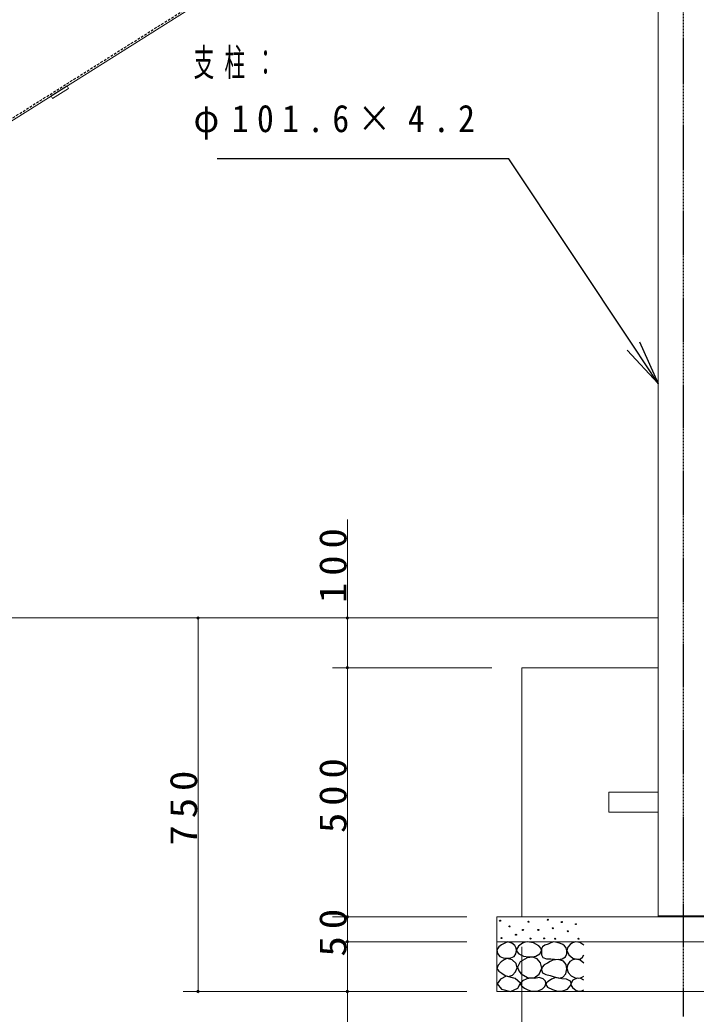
# Model space of a CAD drawing. Units: millimetres at full size. Extents: x -11723 to 28, y -1854 to 8010.
# Drawn here: x -8476 to -7118, y 1435 to 3431 of the extents above; entities that cross this region are included whole.
import ezdxf

# ---------------------------------------------------------------- set-up
doc = ezdxf.new("R2010")
doc.units = ezdxf.units.MM
doc.linetypes.add('USER2', pattern=[6, 3, -1, 1, -1])
doc.linetypes.add('USER4', pattern=[8, 5, -3])
doc.layers.add('線', color=2, linetype='Continuous', lineweight=25)
doc.layers.add('補助', color=2, linetype='Continuous', lineweight=13)
doc.styles.add('ＭＳ ゴシック', font='')
doc.styles.get('ＭＳ ゴシック').set_extended_font_data('MS Gothic')

# ---------------------------------------------------------------- blocks, each defined once
blk = doc.blocks.new('dimension_origin')
at = {"color": 0, "linetype": 'Continuous', "lineweight": -2}
blk.add_circle((0, 0), 1.25, dxfattribs=at)

msp = doc.modelspace()

# ---------------------------------------------------------------- linework, layer by layer
at = {"layer": '線', "color": 20, "linetype": 'USER2'}
msp.add_line((-7143.169, 1430), (-7143.169, 4707.2), dxfattribs=at)
at = {"layer": '線', "color": 4, "linetype": 'USER4'}
msp.add_line((-9546.603, 2570.225), (-7553.127, 3823.155), dxfattribs=at)
at = {"layer": '線', "color": 7, "lineweight": 13}
for p, q in [((-9544.581, 2567.007), (-7600.171, 3789.099)), ((-7193.969, 1630), (-7193.969, 3771.7)), ((-7193.969, 2230), (-10197.489, 2230)), ((-7193.969, 2130), (-7468.169, 2130)), ((-7468.169, 2130), (-7468.169, 1630)), ((-7293.169, 1880), (-7193.969, 1880)), ((-7293.169, 1840), (-7293.169, 1880)), ((-7193.969, 1840), (-7293.169, 1840)), ((-7518.169, 1630), (-7518.169, 1480)), ((-7518.169, 1630), (-6768.169, 1630)), ((-7193.969, 1630), (-7092.369, 1630)), ((-7518.169, 1580), (-6768.169, 1580)), ((-7518.169, 1480), (-6768.169, 1480))]:
    msp.add_line(p, q, dxfattribs=at)
at = {"layer": '線'}
msp.add_line((-7193.969, 1632), (-7092.369, 1632), dxfattribs=at)
at = {"layer": '線', "color": 7, "lineweight": 13}
msp.add_lwpolyline([(-8413.446, 3277.943), (-8410.253, 3272.863), (-8378.08, 3293.085), (-8381.273, 3298.165)], close=True, dxfattribs=at)
at = {"layer": '線'}
for points in [[(-7495.72, 1579.402), (-7502.182, 1576.862), (-7508.394, 1573.382), (-7514.252, 1569.344), (-7517.899, 1563.877), (-7516.887, 1556.294), (-7511.879, 1549.935), (-7505.014, 1547.345), (-7497.304, 1547.084), (-7489.692, 1547.688), (-7483.363, 1550.252), (-7479.611, 1555.538), (-7478.293, 1561.976), (-7479.141, 1567.181), (-7482.095, 1572.115), (-7488.255, 1576.942)], [(-7456.296, 1579.493), (-7461.201, 1578.876), (-7466.837, 1576.79), (-7474.809, 1571.002), (-7478.46, 1564.086), (-7477.585, 1560.124), (-7473.865, 1555.707), (-7464.374, 1550.934), (-7454.404, 1549.49), (-7447.053, 1549.318), (-7439.538, 1550.842), (-7431.939, 1555.456), (-7428.185, 1561.653), (-7429.155, 1566.306), (-7433.861, 1571.654), (-7444.53, 1577.861)], [(-7404.476, 1579.699), (-7409.737, 1577.47), (-7415.216, 1575.224), (-7421.371, 1572.997), (-7426.135, 1569.854), (-7428.033, 1565.463), (-7428.462, 1559.83), (-7428.167, 1553.701), (-7425.777, 1548.553), (-7418.412, 1545.683), (-7409.309, 1545.331), (-7402.026, 1544.746), (-7394.81, 1544.436), (-7386.702, 1545.815), (-7380.311, 1549.627), (-7377.612, 1555.292), (-7377.268, 1561.799), (-7378.857, 1567.512), (-7381.922, 1572.002), (-7385.325, 1574.489), (-7389.977, 1576.477), (-7397.154, 1578.656)], [(-7498.255, 1546.45), (-7503.584, 1543.657), (-7509.028, 1539.479), (-7515.476, 1532.659), (-7517.899, 1525.855), (-7514.272, 1521.027), (-7507.76, 1516.666), (-7501.123, 1512.379), (-7494.453, 1510.329), (-7486.808, 1512.776), (-7480.511, 1519.201), (-7477.405, 1527.478), (-7478.927, 1535.994), (-7487.085, 1543.245)], [(-7469, 1515.163), (-7456.411, 1508.307), (-7443.052, 1507.324), (-7432.768, 1514.778), (-7427.915, 1526.515), (-7430.196, 1537.293), (-7437.105, 1545.436), (-7445.93, 1548.869), (-7457.107, 1547.598), (-7470.861, 1539.543), (-7476.838, 1528.678), (-7474.203, 1521.484)], [(-7405.481, 1543.084), (-7410.974, 1540.291), (-7416.563, 1537.138), (-7422.757, 1533.53), (-7427.104, 1528.759), (-7428.094, 1523.231), (-7426.023, 1517.677), (-7419.305, 1513.918), (-7411.157, 1512.271), (-7404.739, 1510.108), (-7398.453, 1507.946), (-7392.082, 1506.919), (-7385.479, 1508.487), (-7379.301, 1515.719), (-7377.37, 1525.786), (-7379.078, 1534.29), (-7384.398, 1540.922), (-7394.469, 1544.208)], [(-7499.074, 1510.517), (-7510.393, 1504.498), (-7517.205, 1495.683), (-7508.718, 1484.413), (-7490.283, 1480.299), (-7475.929, 1486.41), (-7470.504, 1496.782), (-7481.286, 1505.89)], [(-7441.97, 1506.373), (-7449.505, 1506.999), (-7457.647, 1505.562), (-7466.575, 1501.504), (-7470.892, 1496.102), (-7468.205, 1491.419), (-7462.242, 1486.912), (-7455.764, 1483.069), (-7448.457, 1480.695), (-7436.609, 1480.928), (-7426.293, 1485.02), (-7421.59, 1489.827), (-7419.536, 1495.561), (-7420.595, 1500.709), (-7424.671, 1505.292), (-7433.07, 1507.832)], [(-7399.664, 1508.205), (-7408.132, 1504.61), (-7415.071, 1499.826), (-7418.095, 1497.311), (-7419.936, 1493.88), (-7415.971, 1488.391), (-7406.151, 1484.149), (-7396.412, 1480.924), (-7387.23, 1480.365), (-7376.388, 1484.869), (-7369.661, 1492.528), (-7368.853, 1496.519), (-7370.202, 1500.908), (-7377.843, 1504.685), (-7387.501, 1505.502), (-7393.73, 1506.747)]]:
    msp.add_lwpolyline(points, close=True, dxfattribs=at)
for points in [[(-7343.169, 1573.299), (-7351.595, 1578.154), (-7360.278, 1579.636), (-7365.898, 1577.948), (-7371.051, 1574.249), (-7375.523, 1568.941), (-7377.388, 1562.209), (-7373.72, 1553.439), (-7365.665, 1547), (-7357.366, 1544.621), (-7350.139, 1545.733), (-7346.089, 1549.109), (-7343.169, 1553.654)], [(-7343.485, 1537.178), (-7350.626, 1542.64), (-7358.694, 1545.099), (-7365.4, 1543.875), (-7371.368, 1540.03), (-7375.761, 1534.248), (-7377.388, 1527.039), (-7374.724, 1518.431), (-7368.516, 1511.513), (-7360.877, 1507.642), (-7353.308, 1506.761), (-7348.154, 1508.2), (-7343.485, 1510.88)], [(-7343.169, 1502.642), (-7349.187, 1505.96), (-7356.476, 1506.761), (-7365.193, 1502.427), (-7369.467, 1495.671), (-7368.855, 1492.001), (-7365.982, 1487.75), (-7358.819, 1482.278), (-7351.407, 1480.462), (-7347.111, 1481.514), (-7343.169, 1483.631)]]:
    msp.add_lwpolyline(points, dxfattribs=at)
for centre in [(-7511.562, 1622.177), (-7454.213, 1619.959), (-7415.752, 1624.091), (-7387.641, 1619.496), (-7492.552, 1610.77), (-7465.619, 1603.483), (-7434.672, 1603.549), (-7405.751, 1607.063), (-7375.478, 1600.846), (-7359.26, 1615.172), (-7508.394, 1587.323), (-7479.561, 1593.977), (-7450.727, 1586.373), (-7423.05, 1586.521), (-7400.886, 1585.98), (-7353.854, 1585.98)]:
    msp.add_circle(centre, 1, dxfattribs=at)
at = {"layer": '補助', "lineweight": 25}
for p, q in [((-7523.969, 3151.588), (-8080.118, 3151.588)), ((-7493.969, 3151.588), (-7523.969, 3151.588)), ((-7243.835, 2775.772), (-7493.969, 3151.588)), ((-7193.969, 2700.85), (-7243.835, 2775.772)), ((-7231.348, 2784.083), (-7193.969, 2700.85)), ((-7256.322, 2767.461), (-7193.969, 2700.85))]:
    msp.add_line(p, q, dxfattribs=at)
at = {"layer": '補助'}
for p, q in [((-7818.169, 2130), (-7818.169, 2427.571)), ((-7578.17, 2230), (-8148.169, 2230)), ((-8118.169, 1480), (-8118.169, 2230)), ((-7578.17, 2230), (-7848.169, 2230)), ((-7528.169, 2130), (-7848.169, 2130)), ((-7528.169, 2130), (-7848.169, 2130)), ((-7818.169, 1630), (-7818.169, 2130)), ((-7578.169, 1630), (-7848.169, 1630)), ((-7578.169, 1630), (-7848.169, 1630)), ((-7818.169, 1577), (-7818.169, 1633)), ((-7578.169, 1580), (-7848.169, 1580)), ((-7578.169, 1580), (-7848.169, 1580)), ((-7818.169, 1282.429), (-7818.169, 1580)), ((-7468.169, 1570), (-7468.169, 1150)), ((-7578.169, 1480), (-8148.169, 1480)), ((-7578.169, 1480), (-7848.169, 1480))]:
    msp.add_line(p, q, dxfattribs=at)

# ---------------------------------------------------------------- block references
at = {"layer": '補助', "xscale": 2, "yscale": 2}
for p, rotation in [((-8118.169, 2230), 270), ((-7818.169, 2230), 270), ((-7818.169, 2130), 90), ((-7818.169, 2130), 270), ((-7818.169, 1630), 90), ((-7818.169, 1630), 90), ((-7818.169, 1580), 270), ((-7818.169, 1580), 270), ((-8118.169, 1480), 90), ((-7818.169, 1480), 90)]:
    msp.add_blockref('dimension_origin', p, dxfattribs=dict(at, rotation=rotation))

# ---------------------------------------------------------------- texts
at = {"layer": '補助', "char_height": 54.99, "attachment_point": 1, "style": 'ＭＳ ゴシック'}
for s, insert in [('\\T1.5;\\W0.55;支柱：', (-8127.076, 3372.838)), ('\\T1.5;\\W0.9;φ101.6×4.2', (-8127.076, 3260.338))]:
    msp.add_mtext(s, dxfattribs=dict(at, insert=insert))
at = {"layer": '補助', "char_height": 54.99, "attachment_point": 8, "rotation": 90, "style": 'ＭＳ ゴシック'}
for s, insert in [('\\T1.33;\\W1.1;100', (-7819.169, 2341.857)), ('\\T1.33;\\W1.1;500', (-7819.169, 1880)), ('\\T1.33;\\W1.1;750', (-8119.169, 1855)), ('\\T1.34;\\W1.1;50', (-7819.169, 1605))]:
    msp.add_mtext(s, dxfattribs=dict(at, insert=insert))

doc.saveas('drawing.dxf')
